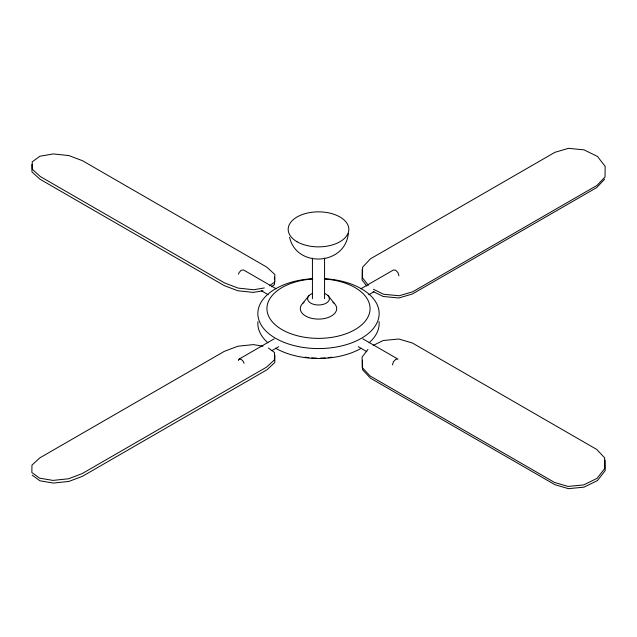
<?xml version="1.0" encoding="UTF-8"?>
<svg xmlns="http://www.w3.org/2000/svg" width="637" height="637" viewBox="0 0 637 637"><rect width="100%" height="100%" fill="white"/><g stroke="black" fill="none" stroke-linecap="round" stroke-linejoin="round"><path stroke-width="0.96" d="M362.214 269.427L362.095 279.993L366.824 286.085M274.905 355.143L274.786 362.564L266.895 369.818L82.476 476.293L68.923 481.421L53.341 483.069L39.908 480.776L32.224 475.17M348.312 233.588C345.071 265.398 296.524 268.233 289.572 237.306M238.557 274.205L239.026 272.612L241.304 270.215L243.573 269.992L276.171 288.808M392.48 364.929L393.427 361.76L395.696 359.356L397.974 359.133L362.803 338.828M238.397 360.518L239.026 359.133L274.197 338.828M368.003 349.387L362.095 357.007L362.214 367.573L370.105 375.973L554.524 482.448L568.077 486.429L583.659 484.924L597.092 478.339L604.776 468.434L604.656 457.868L596.765 449.467L412.346 342.993L398.794 339.011L383.211 340.516L373.139 345.453M302.742 303.339L309.049 295.536M604.656 179.132L596.765 187.533L412.346 294.007L398.794 297.989L383.211 296.484L373.139 291.547M269.523 285.774L274.905 281.857L274.786 274.436L266.895 267.182L82.476 160.707L68.923 155.579L53.341 153.931L39.908 156.224L32.224 161.83L32.344 169.251L40.235 176.497L224.654 282.971L238.206 288.107L253.789 289.747L264.339 287.948M271.458 286.754L274.531 284.508L274.491 281.721M360.829 288.808L393.427 269.992L395.696 270.215L397.974 272.612L398.913 275.789M271.88 350.668L278.743 346.703M368.807 294.708L373.959 291.738M263.009 290.767L253.415 292.399L237.832 290.759L224.288 285.623L39.86 179.148L31.969 171.902L31.85 164.481M239.026 359.133L241.304 359.356L243.573 361.76L244.043 363.345M263.009 346.233L253.415 344.601L237.832 346.241L224.288 351.377L39.86 457.852L31.969 465.098L31.85 472.519L39.534 478.124L52.967 480.409L68.549 478.769L82.101 473.633L266.521 367.159L274.412 359.913L274.531 352.492L268.384 348.009M373.513 289.317L383.585 294.262L399.168 295.767L412.712 291.786L597.14 185.311L605.031 176.911L605.15 166.345L597.466 156.439L584.033 149.846L568.451 148.341L554.899 152.323L370.479 258.797L362.588 267.198L362.469 277.772L368.377 285.392M261.329 290.743L268.193 294.708M358.257 346.703L366.832 351.656M327.951 295.536L334.258 303.339M274.412 277.087L274.459 279.866M605.031 460.089L605.15 470.655L597.466 480.561L584.033 487.154L568.451 488.659L554.899 484.677L370.479 378.203L362.588 369.802L362.477 360.192M324.567 258.081L324.567 298.689M312.433 258.081L312.433 298.689M324.759 293.53A10.917 6.306 0 0 1 326.654 302.878A10.917 6.306 0 0 1 310.346 302.878A10.917 6.306 0 0 1 312.241 293.53M332.936 302.201A18.194 10.503 0 0 1 330.794 316.342A18.194 10.503 0 0 1 306.206 316.342A18.194 10.503 0 0 1 304.064 302.201M324.432 278.695A60.65 35.019 0 0 1 370.009 332.036A60.65 35.019 0 0 1 266.991 332.036A60.65 35.019 0 0 1 312.568 278.695M324.265 279.014A51.557 29.764 0 0 1 362.158 324.432A51.557 29.764 0 0 1 274.842 324.432A51.557 29.764 0 0 1 312.735 279.014M379.071 321.629A60.65 35.019 0 0 1 369.11 342.754M361.386 348.216A60.65 35.019 0 0 1 275.614 348.216M267.89 342.754A60.65 35.019 0 0 1 257.929 321.629M331.845 357.158A51.557 29.764 0 0 1 328.095 357.652M325.228 357.914A51.557 29.764 0 0 1 320.411 358.153M316.589 358.153A51.557 29.764 0 0 1 311.772 357.914M308.905 357.652A51.557 29.764 0 0 1 305.155 357.158M297.057 241.742A30.329 17.51 0 0 0 347.794 233.89A30.329 17.51 0 0 0 310.649 212.447A30.329 17.51 0 0 0 297.057 241.742"/></g></svg>
